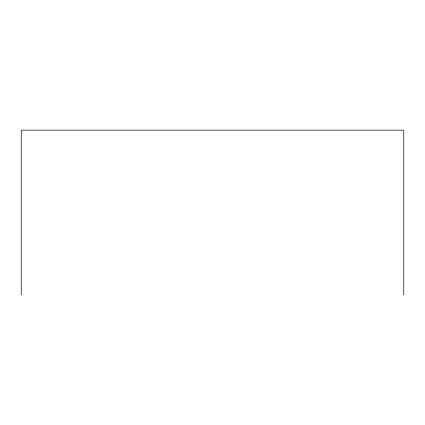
<?xml version="1.0" encoding="UTF-8"?>
<svg xmlns="http://www.w3.org/2000/svg" width="425" height="425" viewBox="0 0 425 425"><rect width="100%" height="100%" fill="white"/><g stroke="black" fill="none" stroke-linecap="round" stroke-linejoin="round"><path stroke-width="0.64" d="M403.75 294.849L403.75 130.151L21.25 130.151L21.25 294.849"/></g></svg>
